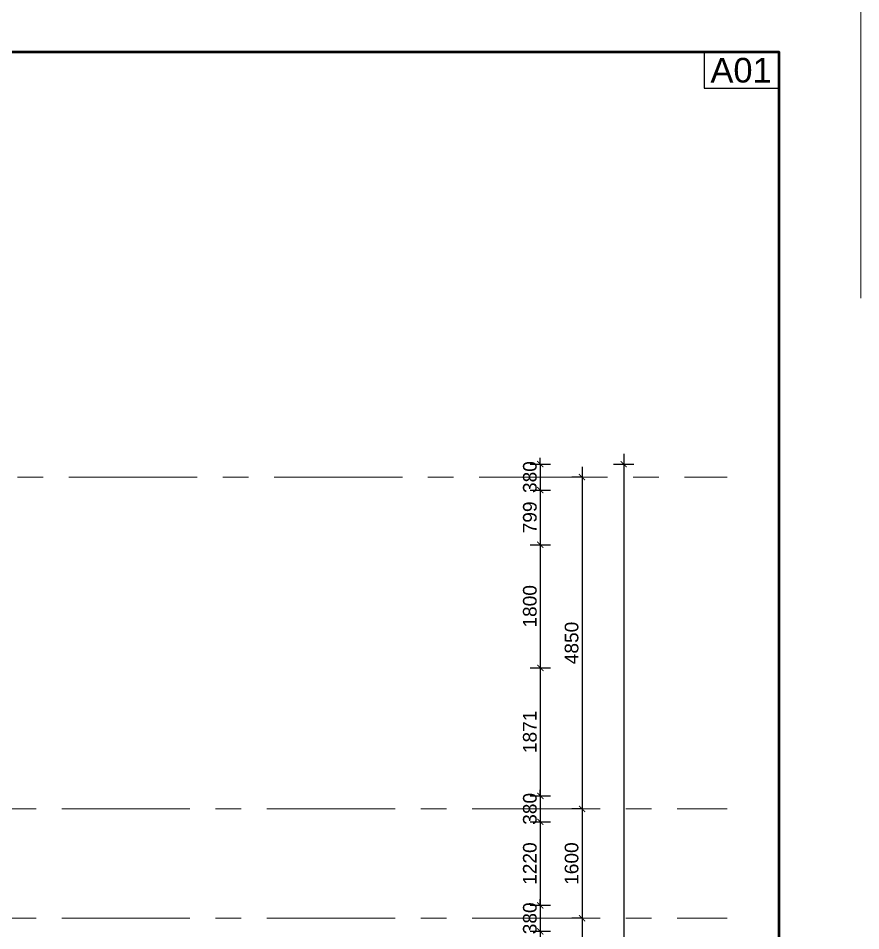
# Model space of a CAD drawing. Header units: inches. Extents: x 527934 to 2134587, y -408734 to 227304.
# Drawn here: x 1735643 to 1747962, y -139451 to -126111 of the extents above; entities that cross this region are included whole.
import ezdxf

# ---------------------------------------------------------------- set-up
doc = ezdxf.new("R2010")
doc.units = ezdxf.units.IN
doc.header["$MEASUREMENT"] = 0
doc.linetypes.add('CENTER', pattern=[2, 1.25, -0.25, 0.25, -0.25])
for name, color, linetype, lineweight in [('centre line', 1, 'CENTER', 9), ('dim', 253, 'Continuous', 9), ('text', 7, 'Continuous', 13), ('TITLE THICK', 7, 'Continuous', 50), ('TITLE THIN', 7, 'Continuous', 25)]:
    doc.layers.add(name, color=color, linetype=linetype, lineweight=lineweight)
doc.layers.add('paper', color=4, linetype='Continuous', lineweight=0, plot=False)
doc.styles.get("Standard").update_dxf_attribs({"font": 'arial.ttf'})
doc.styles.add('swiss', font='swisse.ttf')
doc.dimstyles.new('dim 100', dxfattribs={"dimtxt": 200, "dimasz": 90, "dimexe": 150, "dimexo": 150, "dimgap": 50, "dimtad": 1, "dimdec": 0, "dimzin": 0, "dimdsep": 46, "dimtxsty": 'Standard', "dimblk": 'ARCHTICK', "dimcen": 100, "dimdle": 150, "dimazin": 0, "dimtfac": 1, "dimtdec": 0, "dimtix": 1, "dimtmove": 2, "dimatfit": 3, "dimfxl": 150, "dimfxlon": 1, "dimtolj": 1, "dimtzin": 0, "dimarcsym": 0})

# ---------------------------------------------------------------- blocks, each defined once
blk = doc.blocks.new('_ArchTick')
at = {"color": 0, "linetype": 'ByBlock', "const_width": 0.15}
blk.add_lwpolyline([(-0.5, -0.5), (0.5, 0.5)], dxfattribs=at)
blk = doc.blocks.new('*D2394')
at = {"layer": 'Defpoints', "color": 0, "ltscale": 400}
for p in [(1728288, -132629), (1728288, -133009), (1743276, -133009)]:
    blk.add_point(p, dxfattribs=at)
at = {"layer": 'dim', "color": 0, "lineweight": -2, "ltscale": 400}
for p, q in [((1743276, -132629), (1743276, -132539)), ((1743126, -132629), (1743426, -132629)), ((1743276, -132629), (1743276, -133009)), ((1743126, -133009), (1743426, -133009)), ((1743276, -133009), (1743276, -133099))]:
    blk.add_line(p, q, dxfattribs=at)
at = {"layer": 'dim', "color": 0, "lineweight": -2, "ltscale": 400, "xscale": 90, "yscale": 90, "zscale": 90}
for p, rotation in [((1743276, -132629), 270), ((1743276, -133009), 90)]:
    blk.add_blockref('_ArchTick', p, dxfattribs=dict(at, rotation=rotation))
at = {"layer": 'dim', "color": 0, "ltscale": 400, "insert": (1743124, -132819), "char_height": 200, "attachment_point": 5, "rotation": 90}
blk.add_mtext('\\A1;380', dxfattribs=at)
blk = doc.blocks.new('*D2395')
at = {"layer": 'Defpoints', "color": 0, "ltscale": 400}
for p in [(1728288, -137479), (1728288, -137859), (1743276, -137859)]:
    blk.add_point(p, dxfattribs=at)
at = {"layer": 'dim', "color": 0, "lineweight": -2, "ltscale": 400}
for p, q in [((1743276, -137479), (1743276, -137389)), ((1743126, -137479), (1743426, -137479)), ((1743276, -137479), (1743276, -137859)), ((1743126, -137859), (1743426, -137859)), ((1743276, -137859), (1743276, -137949))]:
    blk.add_line(p, q, dxfattribs=at)
at = {"layer": 'dim', "color": 0, "lineweight": -2, "ltscale": 400, "xscale": 90, "yscale": 90, "zscale": 90}
for p, rotation in [((1743276, -137479), 270), ((1743276, -137859), 90)]:
    blk.add_blockref('_ArchTick', p, dxfattribs=dict(at, rotation=rotation))
at = {"layer": 'dim', "color": 0, "ltscale": 400, "insert": (1743124, -137669), "char_height": 200, "attachment_point": 5, "rotation": 90}
blk.add_mtext('\\A1;380', dxfattribs=at)
blk = doc.blocks.new('*D2396')
at = {"layer": 'Defpoints', "color": 0, "ltscale": 400}
for p in [(1728288, -137859), (1728288, -139079), (1743276, -139079)]:
    blk.add_point(p, dxfattribs=at)
at = {"layer": 'dim', "color": 0, "lineweight": -2, "ltscale": 400}
for p, q in [((1743276, -137709), (1743276, -139229)), ((1743126, -137859), (1743426, -137859)), ((1743126, -139079), (1743426, -139079))]:
    blk.add_line(p, q, dxfattribs=at)
at = {"layer": 'dim', "color": 0, "lineweight": -2, "ltscale": 400, "xscale": 90, "yscale": 90, "zscale": 90}
for p, rotation in [((1743276, -137859), 90), ((1743276, -139079), 270)]:
    blk.add_blockref('_ArchTick', p, dxfattribs=dict(at, rotation=rotation))
at = {"layer": 'dim', "color": 0, "ltscale": 400, "insert": (1743124, -138469), "char_height": 200, "attachment_point": 5, "rotation": 90}
blk.add_mtext('\\A1;1220', dxfattribs=at)
blk = doc.blocks.new('*D2397')
at = {"layer": 'Defpoints', "color": 0, "ltscale": 400}
for p in [(1735233, -139079), (1735233, -139459), (1743276, -139459)]:
    blk.add_point(p, dxfattribs=at)
at = {"layer": 'dim', "color": 0, "lineweight": -2, "ltscale": 400}
for p, q in [((1743276, -139079), (1743276, -138989)), ((1743126, -139079), (1743426, -139079)), ((1743276, -139079), (1743276, -139459)), ((1743126, -139459), (1743426, -139459)), ((1743276, -139459), (1743276, -139549))]:
    blk.add_line(p, q, dxfattribs=at)
at = {"layer": 'dim', "color": 0, "lineweight": -2, "ltscale": 400, "xscale": 90, "yscale": 90, "zscale": 90}
for p, rotation in [((1743276, -139079), 270), ((1743276, -139459), 90)]:
    blk.add_blockref('_ArchTick', p, dxfattribs=dict(at, rotation=rotation))
at = {"layer": 'dim', "color": 0, "ltscale": 400, "insert": (1743124, -139269), "char_height": 200, "attachment_point": 5, "rotation": 90}
blk.add_mtext('\\A1;380', dxfattribs=at)
blk = doc.blocks.new('*D2398')
at = {"layer": 'Defpoints', "color": 0, "ltscale": 400}
for p in [(1735233, -139459), (1735233, -140999), (1743276, -140999)]:
    blk.add_point(p, dxfattribs=at)
at = {"layer": 'dim', "color": 0, "lineweight": -2, "ltscale": 400}
for p, q in [((1743276, -139309), (1743276, -141149)), ((1743126, -139459), (1743426, -139459)), ((1743126, -140999), (1743426, -140999))]:
    blk.add_line(p, q, dxfattribs=at)
at = {"layer": 'dim', "color": 0, "lineweight": -2, "ltscale": 400, "xscale": 90, "yscale": 90, "zscale": 90}
for p, rotation in [((1743276, -139459), 90), ((1743276, -140999), 270)]:
    blk.add_blockref('_ArchTick', p, dxfattribs=dict(at, rotation=rotation))
at = {"layer": 'dim', "color": 0, "ltscale": 400, "insert": (1743124, -140229), "char_height": 200, "attachment_point": 5, "rotation": 90}
blk.add_mtext('\\A1;1540', dxfattribs=at)
blk = doc.blocks.new('*D1988')
at = {"layer": 'Defpoints', "color": 0, "ltscale": 400}
for p in [(1743886, -132819), (1743886, -137669), (1743886, -137669)]:
    blk.add_point(p, dxfattribs=at)
at = {"layer": 'dim', "color": 0, "lineweight": -2, "ltscale": 400}
for p, q in [((1743886, -132669), (1743886, -137819)), ((1743886, -132819), (1743736, -132819)), ((1743886, -137669), (1743736, -137669))]:
    blk.add_line(p, q, dxfattribs=at)
at = {"layer": 'dim', "color": 0, "lineweight": -2, "ltscale": 400, "xscale": 90, "yscale": 90, "zscale": 90}
for p, rotation in [((1743886, -132819), 90), ((1743886, -137669), 270)]:
    blk.add_blockref('_ArchTick', p, dxfattribs=dict(at, rotation=rotation))
at = {"layer": 'dim', "color": 0, "ltscale": 400, "insert": (1743734, -135244), "char_height": 200, "attachment_point": 5, "rotation": 90}
blk.add_mtext('\\A1;4850', dxfattribs=at)
blk = doc.blocks.new('*D1989')
at = {"layer": 'Defpoints', "color": 0, "ltscale": 400}
for p in [(1743886, -137669), (1743886, -139269), (1743886, -139269)]:
    blk.add_point(p, dxfattribs=at)
at = {"layer": 'dim', "color": 0, "lineweight": -2, "ltscale": 400}
for p, q in [((1743886, -137519), (1743886, -139419)), ((1743886, -137669), (1743736, -137669)), ((1743886, -139269), (1743736, -139269))]:
    blk.add_line(p, q, dxfattribs=at)
at = {"layer": 'dim', "color": 0, "lineweight": -2, "ltscale": 400, "xscale": 90, "yscale": 90, "zscale": 90}
for p, rotation in [((1743886, -137669), 90), ((1743886, -139269), 270)]:
    blk.add_blockref('_ArchTick', p, dxfattribs=dict(at, rotation=rotation))
at = {"layer": 'dim', "color": 0, "ltscale": 400, "insert": (1743734, -138469), "char_height": 200, "attachment_point": 5, "rotation": 90}
blk.add_mtext('\\A1;1600', dxfattribs=at)
blk = doc.blocks.new('*D1990')
at = {"layer": 'Defpoints', "color": 0, "ltscale": 400}
for p in [(1743886, -139269), (1743886, -146709), (1743886, -146709)]:
    blk.add_point(p, dxfattribs=at)
at = {"layer": 'dim', "color": 0, "lineweight": -2, "ltscale": 400}
for p, q in [((1743886, -139119), (1743886, -146859)), ((1743886, -139269), (1743736, -139269)), ((1743886, -146709), (1743736, -146709))]:
    blk.add_line(p, q, dxfattribs=at)
at = {"layer": 'dim', "color": 0, "lineweight": -2, "ltscale": 400, "xscale": 90, "yscale": 90, "zscale": 90}
for p, rotation in [((1743886, -139269), 90), ((1743886, -146709), 270)]:
    blk.add_blockref('_ArchTick', p, dxfattribs=dict(at, rotation=rotation))
at = {"layer": 'dim', "color": 0, "ltscale": 400, "insert": (1743734, -142989), "char_height": 200, "attachment_point": 5, "rotation": 90}
blk.add_mtext('\\A1;7440', dxfattribs=at)
blk = doc.blocks.new('*D1992')
at = {"layer": 'Defpoints', "color": 0, "ltscale": 400}
for p in [(1727908, -132629), (1724438, -152159), (1744496, -152159)]:
    blk.add_point(p, dxfattribs=at)
at = {"layer": 'dim', "color": 0, "lineweight": -2, "ltscale": 400}
for p, q in [((1744496, -132479), (1744496, -152309)), ((1744346, -132629), (1744646, -132629)), ((1744346, -152159), (1744646, -152159))]:
    blk.add_line(p, q, dxfattribs=at)
at = {"layer": 'dim', "color": 0, "lineweight": -2, "ltscale": 400, "xscale": 90, "yscale": 90, "zscale": 90}
for p, rotation in [((1744496, -132629), 90), ((1744496, -152159), 270)]:
    blk.add_blockref('_ArchTick', p, dxfattribs=dict(at, rotation=rotation))
at = {"layer": 'dim', "color": 0, "ltscale": 400, "insert": (1744344, -142394), "char_height": 200, "attachment_point": 5, "rotation": 90}
blk.add_mtext('\\A1;19530', dxfattribs=at)
blk = doc.blocks.new('*D2415')
at = {"layer": 'Defpoints', "color": 0, "ltscale": 400}
for p in [(1728288, -133009), (1728288, -133808), (1743276, -133808)]:
    blk.add_point(p, dxfattribs=at)
at = {"layer": 'dim', "color": 0, "lineweight": -2, "ltscale": 400}
for p, q in [((1743276, -132859), (1743276, -133958)), ((1743126, -133009), (1743426, -133009)), ((1743126, -133808), (1743426, -133808))]:
    blk.add_line(p, q, dxfattribs=at)
at = {"layer": 'dim', "color": 0, "lineweight": -2, "ltscale": 400, "xscale": 90, "yscale": 90, "zscale": 90}
for p, rotation in [((1743276, -133009), 90), ((1743276, -133808), 270)]:
    blk.add_blockref('_ArchTick', p, dxfattribs=dict(at, rotation=rotation))
at = {"layer": 'dim', "color": 0, "ltscale": 400, "insert": (1743124, -133408), "char_height": 200, "attachment_point": 5, "rotation": 90}
blk.add_mtext('\\A1;799', dxfattribs=at)
blk = doc.blocks.new('*D2416')
at = {"layer": 'Defpoints', "color": 0, "ltscale": 400}
for p in [(1728288, -133808), (1728288, -135608), (1743276, -135608)]:
    blk.add_point(p, dxfattribs=at)
at = {"layer": 'dim', "color": 0, "lineweight": -2, "ltscale": 400}
for p, q in [((1743276, -133658), (1743276, -135758)), ((1743126, -133808), (1743426, -133808)), ((1743126, -135608), (1743426, -135608))]:
    blk.add_line(p, q, dxfattribs=at)
at = {"layer": 'dim', "color": 0, "lineweight": -2, "ltscale": 400, "xscale": 90, "yscale": 90, "zscale": 90}
for p, rotation in [((1743276, -133808), 90), ((1743276, -135608), 270)]:
    blk.add_blockref('_ArchTick', p, dxfattribs=dict(at, rotation=rotation))
at = {"layer": 'dim', "color": 0, "ltscale": 400, "insert": (1743124, -134708), "char_height": 200, "attachment_point": 5, "rotation": 90}
blk.add_mtext('\\A1;1800', dxfattribs=at)
blk = doc.blocks.new('*D1993')
at = {"layer": 'Defpoints', "color": 0, "ltscale": 400}
for p in [(1728288, -135608), (1728288, -137479), (1743276, -137479)]:
    blk.add_point(p, dxfattribs=at)
at = {"layer": 'dim', "color": 0, "lineweight": -2, "ltscale": 400}
for p, q in [((1743276, -135458), (1743276, -137629)), ((1743126, -135608), (1743426, -135608)), ((1743126, -137479), (1743426, -137479))]:
    blk.add_line(p, q, dxfattribs=at)
at = {"layer": 'dim', "color": 0, "lineweight": -2, "ltscale": 400, "xscale": 90, "yscale": 90, "zscale": 90}
for p, rotation in [((1743276, -135608), 90), ((1743276, -137479), 270)]:
    blk.add_blockref('_ArchTick', p, dxfattribs=dict(at, rotation=rotation))
at = {"layer": 'dim', "color": 0, "ltscale": 400, "insert": (1743124, -136543), "char_height": 200, "attachment_point": 5, "rotation": 90}
blk.add_mtext('\\A1;1871', dxfattribs=at)

msp = doc.modelspace()

# ---------------------------------------------------------------- linework, layer by layer
at = {"layer": 'centre line', "ltscale": 1500}
for p, q in [((1703383.8, -132818.6), (1746006.6, -132818.6)), ((1703278.1, -137668.6), (1746006.6, -137668.6)), ((1703278.1, -139268.6), (1746006.6, -139268.6))]:
    msp.add_line(p, q, dxfattribs=at)
at = {"layer": 'paper'}
msp.add_lwpolyline([(1743161.6, -125400.9), (1747961.6, -125400.9), (1747961.6, -130200.9)], dxfattribs=at)
at = {"layer": 'TITLE THICK'}
msp.add_lwpolyline([(1700561.6, -126600.9), (1746761.6, -126600.9), (1746761.6, -159840.9), (1700561.6, -159840.9)], close=True, dxfattribs=at)
at = {"layer": 'TITLE THIN'}
for p, q in [((1745670.7, -126600.9), (1745670.7, -127131.3)), ((1745670.7, -127131.3), (1746761.6, -127131.3))]:
    msp.add_line(p, q, dxfattribs=at)

# ---------------------------------------------------------------- texts
at = {"layer": 'text', "ltscale": 0.1, "insert": (1746211.6, -126873.5), "char_height": 360, "width": 2462.764, "attachment_point": 5, "style": 'swiss'}
msp.add_mtext('A01', dxfattribs=at)

# ---------------------------------------------------------------- dimensions: what is measured, and where the dimension line sits
at = {"layer": 'dim', "ltscale": 400}
for base, p1, p2, picture, middle in [((1744496.1, -152158.6), (1727908.1, -132628.6), (1724438.1, -152158.6), '*D1992', (1744343.9, -142393.6)), ((1743276.1, -133008.6), (1728288.1, -132628.6), (1728288.1, -133008.6), '*D2394', (1743123.9, -132818.6)), ((1743886.1, -137668.6), (1743886.1, -132818.6), (1743886.1, -137668.6), '*D1988', (1743734, -135243.6)), ((1743276.1, -133807.6), (1728288.1, -133008.6), (1728288.1, -133807.6), '*D2415', (1743124, -133408.1)), ((1743276.1, -135607.6), (1728288.1, -133807.6), (1728288.1, -135607.6), '*D2416', (1743124, -134707.6)), ((1743276.1, -137478.6), (1728288.1, -135607.6), (1728288.1, -137478.6), '*D1993', (1743124, -136543.1)), ((1743276.1, -137858.6), (1728288.1, -137478.6), (1728288.1, -137858.6), '*D2395', (1743123.9, -137668.6)), ((1743886.1, -139268.6), (1743886.1, -137668.6), (1743886.1, -139268.6), '*D1989', (1743734, -138468.6)), ((1743276.1, -139078.6), (1728288.1, -137858.6), (1728288.1, -139078.6), '*D2396', (1743124, -138468.6)), ((1743276.1, -139458.6), (1735233.1, -139078.6), (1735233.1, -139458.6), '*D2397', (1743123.9, -139268.6)), ((1743886.1, -146708.6), (1743886.1, -139268.6), (1743886.1, -146708.6), '*D1990', (1743734, -142988.6)), ((1743276.1, -140998.6), (1735233.1, -139458.6), (1735233.1, -140998.6), '*D2398', (1743124, -140228.6))]:
    dim = msp.add_linear_dim(base=base, p1=p1, p2=p2, angle=90, dimstyle='dim 100', override={"dimpost": '\\X'}, dxfattribs=at)
    dim.commit()
    dim.dimension.update_dxf_attribs({"geometry": picture, "text_midpoint": middle})

doc.saveas('drawing.dxf')
